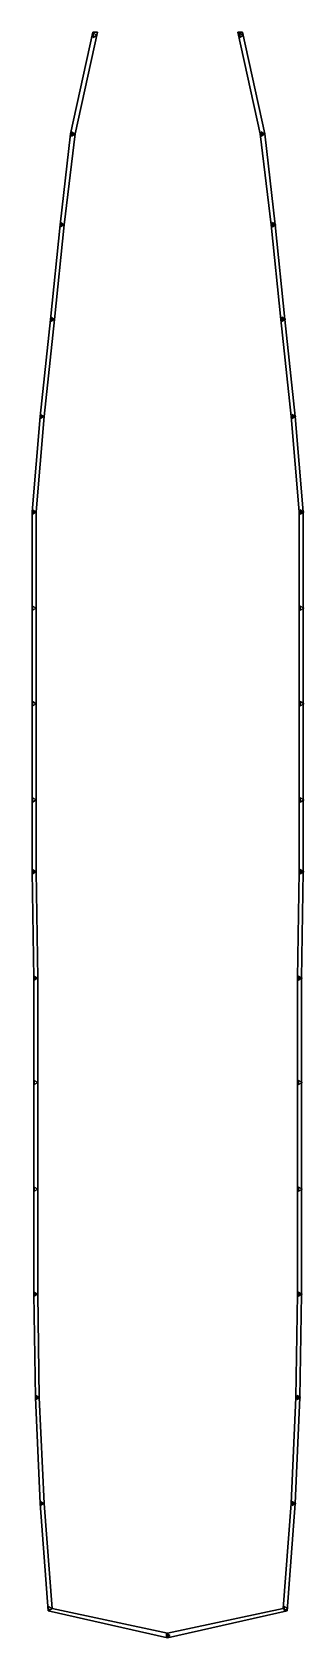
# Model space of a CAD drawing. Extents: x -1.7 to 1.7, y -11.2 to 9.
import ezdxf

# ---------------------------------------------------------------- set-up
doc = ezdxf.new("R2010")
doc.units = 0
doc.layers.add('RAILINGS', color=3, linetype='CONTINUOUS')

msp = doc.modelspace()

# ---------------------------------------------------------------- linework, layer by layer
at = {"layer": 'RAILINGS'}
for points in [[(-0.88, 8.97, 1.72), (-1.16, 7.69, 1.72), (-1.22, 7.69, 1.72), (-0.94, 8.97, 1.72)], [(-0.94, 8.97, 1.72), (-1.22, 7.69, 1.72), (-1.16, 7.69, 1.72), (-0.88, 8.97, 1.72)], [(-0.935, 8.956, 0.97), (-0.935, 8.904, 0.97), (-0.935, 8.904, 1.72), (-0.935, 8.956, 1.72)], [(-0.89, 8.93, 0.97), (-0.935, 8.956, 0.97), (-0.935, 8.956, 1.72), (-0.89, 8.93, 1.72)], [(-0.935, 8.904, 0.97), (-0.89, 8.93, 0.97), (-0.89, 8.93, 1.72), (-0.935, 8.904, 1.72)], [(0.94, 8.97, 1.72), (1.22, 7.69, 1.72), (1.16, 7.69, 1.72), (0.88, 8.97, 1.72)], [(0.88, 8.97, 1.72), (1.16, 7.69, 1.72), (1.22, 7.69, 1.72), (0.94, 8.97, 1.72)], [(0.95, 8.93, 0.97), (0.905, 8.956, 0.97), (0.905, 8.956, 1.72), (0.95, 8.93, 1.72)], [(0.905, 8.956, 0.97), (0.905, 8.904, 0.97), (0.905, 8.904, 1.72), (0.905, 8.956, 1.72)], [(0.905, 8.904, 0.97), (0.95, 8.93, 0.97), (0.95, 8.93, 1.72), (0.905, 8.904, 1.72)], [(-1.16, 7.69, 1.72), (-1.3, 6.55, 1.72), (-1.35, 6.55, 1.72), (-1.22, 7.69, 1.72)], [(-1.22, 7.69, 1.72), (-1.35, 6.55, 1.72), (-1.3, 6.55, 1.72), (-1.16, 7.69, 1.72)], [(-1.205, 7.716, 0.97), (-1.205, 7.664, 0.97), (-1.205, 7.664, 1.72), (-1.205, 7.716, 1.72)], [(-1.16, 7.69, 0.97), (-1.205, 7.716, 0.97), (-1.205, 7.716, 1.72), (-1.16, 7.69, 1.72)], [(-1.205, 7.664, 0.97), (-1.16, 7.69, 0.97), (-1.16, 7.69, 1.72), (-1.205, 7.664, 1.72)], [(1.16, 7.69, 1.72), (1.3, 6.55, 1.72), (1.35, 6.55, 1.72), (1.22, 7.69, 1.72)], [(1.22, 7.69, 1.72), (1.35, 6.55, 1.72), (1.3, 6.55, 1.72), (1.16, 7.69, 1.72)], [(1.175, 7.716, 0.97), (1.175, 7.664, 0.97), (1.175, 7.664, 1.72), (1.175, 7.716, 1.72)], [(1.22, 7.69, 0.97), (1.175, 7.716, 0.97), (1.175, 7.716, 1.72), (1.22, 7.69, 1.72)], [(1.175, 7.664, 0.97), (1.22, 7.69, 0.97), (1.22, 7.69, 1.72), (1.175, 7.664, 1.72)], [(-1.35, 6.55, 1.72), (-1.47, 5.36, 1.72), (-1.42, 5.36, 1.72), (-1.3, 6.55, 1.72)], [(-1.3, 6.55, 1.72), (-1.42, 5.36, 1.72), (-1.47, 5.36, 1.72), (-1.35, 6.55, 1.72)], [(-1.345, 6.576, 0.97), (-1.345, 6.524, 0.97), (-1.345, 6.524, 1.72), (-1.345, 6.576, 1.72)], [(-1.3, 6.55, 0.97), (-1.345, 6.576, 0.97), (-1.345, 6.576, 1.72), (-1.3, 6.55, 1.72)], [(-1.345, 6.524, 0.97), (-1.3, 6.55, 0.97), (-1.3, 6.55, 1.72), (-1.345, 6.524, 1.72)], [(1.35, 6.55, 1.72), (1.47, 5.36, 1.72), (1.42, 5.36, 1.72), (1.3, 6.55, 1.72)], [(1.3, 6.55, 1.72), (1.42, 5.36, 1.72), (1.47, 5.36, 1.72), (1.35, 6.55, 1.72)], [(1.315, 6.576, 0.97), (1.315, 6.524, 0.97), (1.315, 6.524, 1.72), (1.315, 6.576, 1.72)], [(1.36, 6.55, 0.97), (1.315, 6.576, 0.97), (1.315, 6.576, 1.72), (1.36, 6.55, 1.72)], [(1.315, 6.524, 0.97), (1.36, 6.55, 0.97), (1.36, 6.55, 1.72), (1.315, 6.524, 1.72)], [(-1.42, 5.36, 1.72), (-1.55, 4.14, 1.72), (-1.6, 4.14, 1.72), (-1.47, 5.36, 1.72)], [(-1.47, 5.36, 1.72), (-1.6, 4.14, 1.72), (-1.55, 4.14, 1.72), (-1.42, 5.36, 1.72)], [(-1.465, 5.386, 0.97), (-1.465, 5.334, 0.97), (-1.465, 5.334, 1.72), (-1.465, 5.386, 1.72)], [(-1.42, 5.36, 0.97), (-1.465, 5.386, 0.97), (-1.465, 5.386, 1.72), (-1.42, 5.36, 1.72)], [(-1.465, 5.334, 0.97), (-1.42, 5.36, 0.97), (-1.42, 5.36, 1.72), (-1.465, 5.334, 1.72)], [(1.42, 5.36, 1.72), (1.55, 4.14, 1.72), (1.6, 4.14, 1.72), (1.47, 5.36, 1.72)], [(1.47, 5.36, 1.72), (1.6, 4.14, 1.72), (1.55, 4.14, 1.72), (1.42, 5.36, 1.72)], [(1.435, 5.386, 0.97), (1.435, 5.334, 0.97), (1.435, 5.334, 1.72), (1.435, 5.386, 1.72)], [(1.48, 5.36, 0.97), (1.435, 5.386, 0.97), (1.435, 5.386, 1.72), (1.48, 5.36, 1.72)], [(1.435, 5.334, 0.97), (1.48, 5.36, 0.97), (1.48, 5.36, 1.72), (1.435, 5.334, 1.72)], [(-1.6, 4.14, 1.72), (-1.7, 2.94, 1.72), (-1.65, 2.94, 1.72), (-1.55, 4.14, 1.72)], [(-1.55, 4.14, 1.72), (-1.65, 2.94, 1.72), (-1.7, 2.94, 1.72), (-1.6, 4.14, 1.72)], [(-1.55, 4.14, 0.97), (-1.595, 4.166, 0.97), (-1.595, 4.166, 1.72), (-1.55, 4.14, 1.72)], [(-1.595, 4.166, 0.97), (-1.595, 4.114, 0.97), (-1.595, 4.114, 1.72), (-1.595, 4.166, 1.72)], [(-1.595, 4.114, 0.97), (-1.55, 4.14, 0.97), (-1.55, 4.14, 1.72), (-1.595, 4.114, 1.72)], [(1.55, 4.14, 1.72), (1.65, 2.94, 1.72), (1.7, 2.94, 1.72), (1.6, 4.14, 1.72)], [(1.6, 4.14, 1.72), (1.7, 2.94, 1.72), (1.65, 2.94, 1.72), (1.55, 4.14, 1.72)], [(1.61, 4.14, 0.97), (1.565, 4.166, 0.97), (1.565, 4.166, 1.72), (1.61, 4.14, 1.72)], [(1.565, 4.166, 0.97), (1.565, 4.114, 0.97), (1.565, 4.114, 1.72), (1.565, 4.166, 1.72)], [(1.565, 4.114, 0.97), (1.61, 4.14, 0.97), (1.61, 4.14, 1.72), (1.565, 4.114, 1.72)], [(-1.65, 2.94, 1.72), (-1.65, -1.58, 1.72), (-1.7, -1.58, 1.72), (-1.7, 2.94, 1.72)], [(-1.7, 2.94, 1.72), (-1.7, -1.58, 1.72), (-1.65, -1.58, 1.72), (-1.65, 2.94, 1.72)], [(-1.695, 2.966, 0.97), (-1.695, 2.914, 0.97), (-1.695, 2.914, 1.72), (-1.695, 2.966, 1.72)], [(-1.65, 2.94, 0.97), (-1.695, 2.966, 0.97), (-1.695, 2.966, 1.72), (-1.65, 2.94, 1.72)], [(-1.695, 2.914, 0.97), (-1.65, 2.94, 0.97), (-1.65, 2.94, 1.72), (-1.695, 2.914, 1.72)], [(1.65, 2.94, 1.72), (1.65, -1.58, 1.72), (1.7, -1.58, 1.72), (1.7, 2.94, 1.72)], [(1.7, 2.94, 1.72), (1.7, -1.58, 1.72), (1.65, -1.58, 1.72), (1.65, 2.94, 1.72)], [(1.665, 2.966, 0.97), (1.665, 2.914, 0.97), (1.665, 2.914, 1.72), (1.665, 2.966, 1.72)], [(1.71, 2.94, 0.97), (1.665, 2.966, 0.97), (1.665, 2.966, 1.72), (1.71, 2.94, 1.72)], [(1.665, 2.914, 0.97), (1.71, 2.94, 0.97), (1.71, 2.94, 1.72), (1.665, 2.914, 1.72)], [(-1.65, 1.73, 0.97), (-1.695, 1.756, 0.97), (-1.695, 1.756, 1.72), (-1.65, 1.73, 1.72)], [(-1.695, 1.756, 0.97), (-1.695, 1.704, 0.97), (-1.695, 1.704, 1.72), (-1.695, 1.756, 1.72)], [(-1.695, 1.704, 0.97), (-1.65, 1.73, 0.97), (-1.65, 1.73, 1.72), (-1.695, 1.704, 1.72)], [(1.71, 1.73, 0.97), (1.665, 1.756, 0.97), (1.665, 1.756, 1.72), (1.71, 1.73, 1.72)], [(1.665, 1.756, 0.97), (1.665, 1.704, 0.97), (1.665, 1.704, 1.72), (1.665, 1.756, 1.72)], [(1.665, 1.704, 0.97), (1.71, 1.73, 0.97), (1.71, 1.73, 1.72), (1.665, 1.704, 1.72)], [(-1.695, 0.556, 0.97), (-1.695, 0.504, 0.97), (-1.695, 0.504, 1.72), (-1.695, 0.556, 1.72)], [(-1.65, 0.53, 0.97), (-1.695, 0.556, 0.97), (-1.695, 0.556, 1.72), (-1.65, 0.53, 1.72)], [(-1.695, 0.504, 0.97), (-1.65, 0.53, 0.97), (-1.65, 0.53, 1.72), (-1.695, 0.504, 1.72)], [(1.665, 0.556, 0.97), (1.665, 0.504, 0.97), (1.665, 0.504, 1.72), (1.665, 0.556, 1.72)], [(1.71, 0.53, 0.97), (1.665, 0.556, 0.97), (1.665, 0.556, 1.72), (1.71, 0.53, 1.72)], [(1.665, 0.504, 0.97), (1.71, 0.53, 0.97), (1.71, 0.53, 1.72), (1.665, 0.504, 1.72)], [(-1.65, -0.68, 0.97), (-1.695, -0.654, 0.97), (-1.695, -0.654, 1.72), (-1.65, -0.68, 1.72)], [(-1.695, -0.654, 0.97), (-1.695, -0.706, 0.97), (-1.695, -0.706, 1.72), (-1.695, -0.654, 1.72)], [(-1.695, -0.706, 0.97), (-1.65, -0.68, 0.97), (-1.65, -0.68, 1.72), (-1.695, -0.706, 1.72)], [(1.71, -0.68, 0.97), (1.665, -0.654, 0.97), (1.665, -0.654, 1.72), (1.71, -0.68, 1.72)], [(1.665, -0.654, 0.97), (1.665, -0.706, 0.97), (1.665, -0.706, 1.72), (1.665, -0.654, 1.72)], [(1.665, -0.706, 0.97), (1.71, -0.68, 0.97), (1.71, -0.68, 1.72), (1.665, -0.706, 1.72)], [(-1.7, -1.58, 1.72), (-1.68, -2.92, 1.72), (-1.63, -2.92, 1.72), (-1.65, -1.58, 1.72)], [(-1.65, -1.58, 1.72), (-1.63, -2.92, 1.72), (-1.68, -2.92, 1.72), (-1.7, -1.58, 1.72)], [(-1.695, -1.554, 0.96), (-1.695, -1.606, 0.96), (-1.695, -1.606, 1.72), (-1.695, -1.554, 1.72)], [(-1.65, -1.58, 0.96), (-1.695, -1.554, 0.96), (-1.695, -1.554, 1.72), (-1.65, -1.58, 1.72)], [(-1.695, -1.606, 0.96), (-1.65, -1.58, 0.96), (-1.65, -1.58, 1.72), (-1.695, -1.606, 1.72)], [(1.7, -1.58, 1.72), (1.68, -2.92, 1.72), (1.63, -2.92, 1.72), (1.65, -1.58, 1.72)], [(1.65, -1.58, 1.72), (1.63, -2.92, 1.72), (1.68, -2.92, 1.72), (1.7, -1.58, 1.72)], [(1.665, -1.554, 0.96), (1.665, -1.606, 0.96), (1.665, -1.606, 1.72), (1.665, -1.554, 1.72)], [(1.71, -1.58, 0.96), (1.665, -1.554, 0.96), (1.665, -1.554, 1.72), (1.71, -1.58, 1.72)], [(1.665, -1.606, 0.96), (1.71, -1.58, 0.96), (1.71, -1.58, 1.72), (1.665, -1.606, 1.72)], [(-1.63, -2.92, 1.72), (-1.63, -6.89, 1.72), (-1.68, -6.89, 1.72), (-1.68, -2.92, 1.72)], [(-1.68, -2.92, 1.72), (-1.68, -6.89, 1.72), (-1.63, -6.89, 1.72), (-1.63, -2.92, 1.72)], [(-1.675, -2.894, 0.96), (-1.675, -2.946, 0.96), (-1.675, -2.946, 1.72), (-1.675, -2.894, 1.72)], [(-1.63, -2.92, 0.96), (-1.675, -2.894, 0.96), (-1.675, -2.894, 1.72), (-1.63, -2.92, 1.72)], [(-1.675, -2.946, 0.96), (-1.63, -2.92, 0.96), (-1.63, -2.92, 1.72), (-1.675, -2.946, 1.72)], [(1.68, -2.92, 1.72), (1.68, -6.89, 1.72), (1.63, -6.89, 1.72), (1.63, -2.92, 1.72)], [(1.63, -2.92, 1.72), (1.63, -6.89, 1.72), (1.68, -6.89, 1.72), (1.68, -2.92, 1.72)], [(1.645, -2.894, 0.96), (1.645, -2.946, 0.96), (1.645, -2.946, 1.72), (1.645, -2.894, 1.72)], [(1.69, -2.92, 0.96), (1.645, -2.894, 0.96), (1.645, -2.894, 1.72), (1.69, -2.92, 1.72)], [(1.645, -2.946, 0.96), (1.69, -2.92, 0.96), (1.69, -2.92, 1.72), (1.645, -2.946, 1.72)], [(-1.63, -4.23, 0.96), (-1.675, -4.204, 0.96), (-1.675, -4.204, 1.72), (-1.63, -4.23, 1.72)], [(-1.675, -4.204, 0.96), (-1.675, -4.256, 0.96), (-1.675, -4.256, 1.72), (-1.675, -4.204, 1.72)], [(-1.675, -4.256, 0.96), (-1.63, -4.23, 0.96), (-1.63, -4.23, 1.72), (-1.675, -4.256, 1.72)], [(1.69, -4.23, 0.96), (1.645, -4.204, 0.96), (1.645, -4.204, 1.72), (1.69, -4.23, 1.72)], [(1.645, -4.204, 0.96), (1.645, -4.256, 0.96), (1.645, -4.256, 1.72), (1.645, -4.204, 1.72)], [(1.645, -4.256, 0.96), (1.69, -4.23, 0.96), (1.69, -4.23, 1.72), (1.645, -4.256, 1.72)], [(-1.675, -5.544, 0.96), (-1.675, -5.596, 0.96), (-1.675, -5.596, 1.72), (-1.675, -5.544, 1.72)], [(-1.63, -5.57, 0.96), (-1.675, -5.544, 0.96), (-1.675, -5.544, 1.72), (-1.63, -5.57, 1.72)], [(-1.675, -5.596, 0.96), (-1.63, -5.57, 0.96), (-1.63, -5.57, 1.72), (-1.675, -5.596, 1.72)], [(1.645, -5.544, 0.96), (1.645, -5.596, 0.96), (1.645, -5.596, 1.72), (1.645, -5.544, 1.72)], [(1.69, -5.57, 0.96), (1.645, -5.544, 0.96), (1.645, -5.544, 1.72), (1.69, -5.57, 1.72)], [(1.645, -5.596, 0.96), (1.69, -5.57, 0.96), (1.69, -5.57, 1.72), (1.645, -5.596, 1.72)], [(-1.68, -6.89, 1.72), (-1.66, -8.19, 1.72), (-1.61, -8.19, 1.72), (-1.63, -6.89, 1.72)], [(-1.63, -6.89, 1.72), (-1.61, -8.19, 1.72), (-1.66, -8.19, 1.72), (-1.68, -6.89, 1.72)], [(-1.63, -6.89, 0.96), (-1.675, -6.864, 0.96), (-1.675, -6.864, 1.72), (-1.63, -6.89, 1.72)], [(-1.675, -6.864, 0.96), (-1.675, -6.916, 0.96), (-1.675, -6.916, 1.72), (-1.675, -6.864, 1.72)], [(-1.675, -6.916, 0.96), (-1.63, -6.89, 0.96), (-1.63, -6.89, 1.72), (-1.675, -6.916, 1.72)], [(1.68, -6.89, 1.72), (1.66, -8.19, 1.72), (1.61, -8.19, 1.72), (1.63, -6.89, 1.72)], [(1.63, -6.89, 1.72), (1.61, -8.19, 1.72), (1.66, -8.19, 1.72), (1.68, -6.89, 1.72)], [(1.69, -6.89, 0.96), (1.645, -6.864, 0.96), (1.645, -6.864, 1.72), (1.69, -6.89, 1.72)], [(1.645, -6.864, 0.96), (1.645, -6.916, 0.96), (1.645, -6.916, 1.72), (1.645, -6.864, 1.72)], [(1.645, -6.916, 0.96), (1.69, -6.89, 0.96), (1.69, -6.89, 1.72), (1.645, -6.916, 1.72)], [(-1.61, -8.19, 1.72), (-1.55, -9.52, 1.72), (-1.6, -9.52, 1.72), (-1.66, -8.19, 1.72)], [(-1.66, -8.19, 1.72), (-1.6, -9.52, 1.72), (-1.55, -9.52, 1.72), (-1.61, -8.19, 1.72)], [(-1.655, -8.164, 0.95), (-1.655, -8.216, 0.95), (-1.655, -8.216, 1.72), (-1.655, -8.164, 1.72)], [(-1.61, -8.19, 0.95), (-1.655, -8.164, 0.95), (-1.655, -8.164, 1.72), (-1.61, -8.19, 1.72)], [(-1.655, -8.216, 0.95), (-1.61, -8.19, 0.95), (-1.61, -8.19, 1.72), (-1.655, -8.216, 1.72)], [(1.66, -8.19, 1.72), (1.6, -9.52, 1.72), (1.55, -9.52, 1.72), (1.61, -8.19, 1.72)], [(1.61, -8.19, 1.72), (1.55, -9.52, 1.72), (1.6, -9.52, 1.72), (1.66, -8.19, 1.72)], [(1.625, -8.164, 0.95), (1.625, -8.216, 0.95), (1.625, -8.216, 1.72), (1.625, -8.164, 1.72)], [(1.67, -8.19, 0.95), (1.625, -8.164, 0.95), (1.625, -8.164, 1.72), (1.67, -8.19, 1.72)], [(1.625, -8.216, 0.95), (1.67, -8.19, 0.95), (1.67, -8.19, 1.72), (1.625, -8.216, 1.72)], [(-1.6, -9.52, 1.72), (-1.5, -10.87, 1.72), (-1.45, -10.84, 1.72), (-1.55, -9.52, 1.72)], [(-1.55, -9.52, 1.72), (-1.45, -10.84, 1.72), (-1.5, -10.87, 1.72), (-1.6, -9.52, 1.72)], [(-1.595, -9.494, 0.91), (-1.595, -9.546, 0.91), (-1.595, -9.546, 1.72), (-1.595, -9.494, 1.72)], [(-1.55, -9.52, 0.91), (-1.595, -9.494, 0.91), (-1.595, -9.494, 1.72), (-1.55, -9.52, 1.72)], [(-1.595, -9.546, 0.91), (-1.55, -9.52, 0.91), (-1.55, -9.52, 1.72), (-1.595, -9.546, 1.72)], [(1.6, -9.52, 1.72), (1.5, -10.87, 1.72), (1.45, -10.84, 1.72), (1.55, -9.52, 1.72)], [(1.55, -9.52, 1.72), (1.45, -10.84, 1.72), (1.5, -10.87, 1.72), (1.6, -9.52, 1.72)], [(1.565, -9.494, 0.91), (1.565, -9.546, 0.91), (1.565, -9.546, 1.72), (1.565, -9.494, 1.72)], [(1.61, -9.52, 0.91), (1.565, -9.494, 0.91), (1.565, -9.494, 1.72), (1.61, -9.52, 1.72)], [(1.565, -9.546, 0.91), (1.61, -9.52, 0.91), (1.61, -9.52, 1.72), (1.565, -9.546, 1.72)], [(-1.45, -10.84, 1.72), (0, -11.15, 1.72), (0, -11.21, 1.72), (-1.5, -10.87, 1.72)], [(-1.5, -10.87, 1.72), (0, -11.21, 1.72), (0, -11.15, 1.72), (-1.45, -10.84, 1.72)], [(-1.495, -10.814, 0.86), (-1.495, -10.866, 0.86), (-1.495, -10.866, 1.72), (-1.495, -10.814, 1.72)], [(-1.45, -10.84, 0.86), (-1.495, -10.814, 0.86), (-1.495, -10.814, 1.72), (-1.45, -10.84, 1.72)], [(-1.495, -10.866, 0.86), (-1.45, -10.84, 0.86), (-1.45, -10.84, 1.72), (-1.495, -10.866, 1.72)], [(1.45, -10.84, 1.72), (0, -11.15, 1.72), (0, -11.21, 1.72), (1.5, -10.87, 1.72)], [(1.5, -10.87, 1.72), (0, -11.21, 1.72), (0, -11.15, 1.72), (1.45, -10.84, 1.72)], [(1.465, -10.814, 0.86), (1.465, -10.866, 0.86), (1.465, -10.866, 1.72), (1.465, -10.814, 1.72)], [(1.51, -10.84, 0.86), (1.465, -10.814, 0.86), (1.465, -10.814, 1.72), (1.51, -10.84, 1.72)], [(1.465, -10.866, 0.86), (1.51, -10.84, 0.86), (1.51, -10.84, 1.72), (1.465, -10.866, 1.72)], [(-0.015, -11.154, 0.86), (-0.015, -11.206, 0.86), (-0.015, -11.206, 1.72), (-0.015, -11.154, 1.72)], [(0.03, -11.18, 0.86), (-0.015, -11.154, 0.86), (-0.015, -11.154, 1.72), (0.03, -11.18, 1.72)], [(-0.015, -11.206, 0.86), (0.03, -11.18, 0.86), (0.03, -11.18, 1.72), (-0.015, -11.206, 1.72)]]:
    msp.add_3dface(points, dxfattribs=at)

doc.saveas('drawing.dxf')
